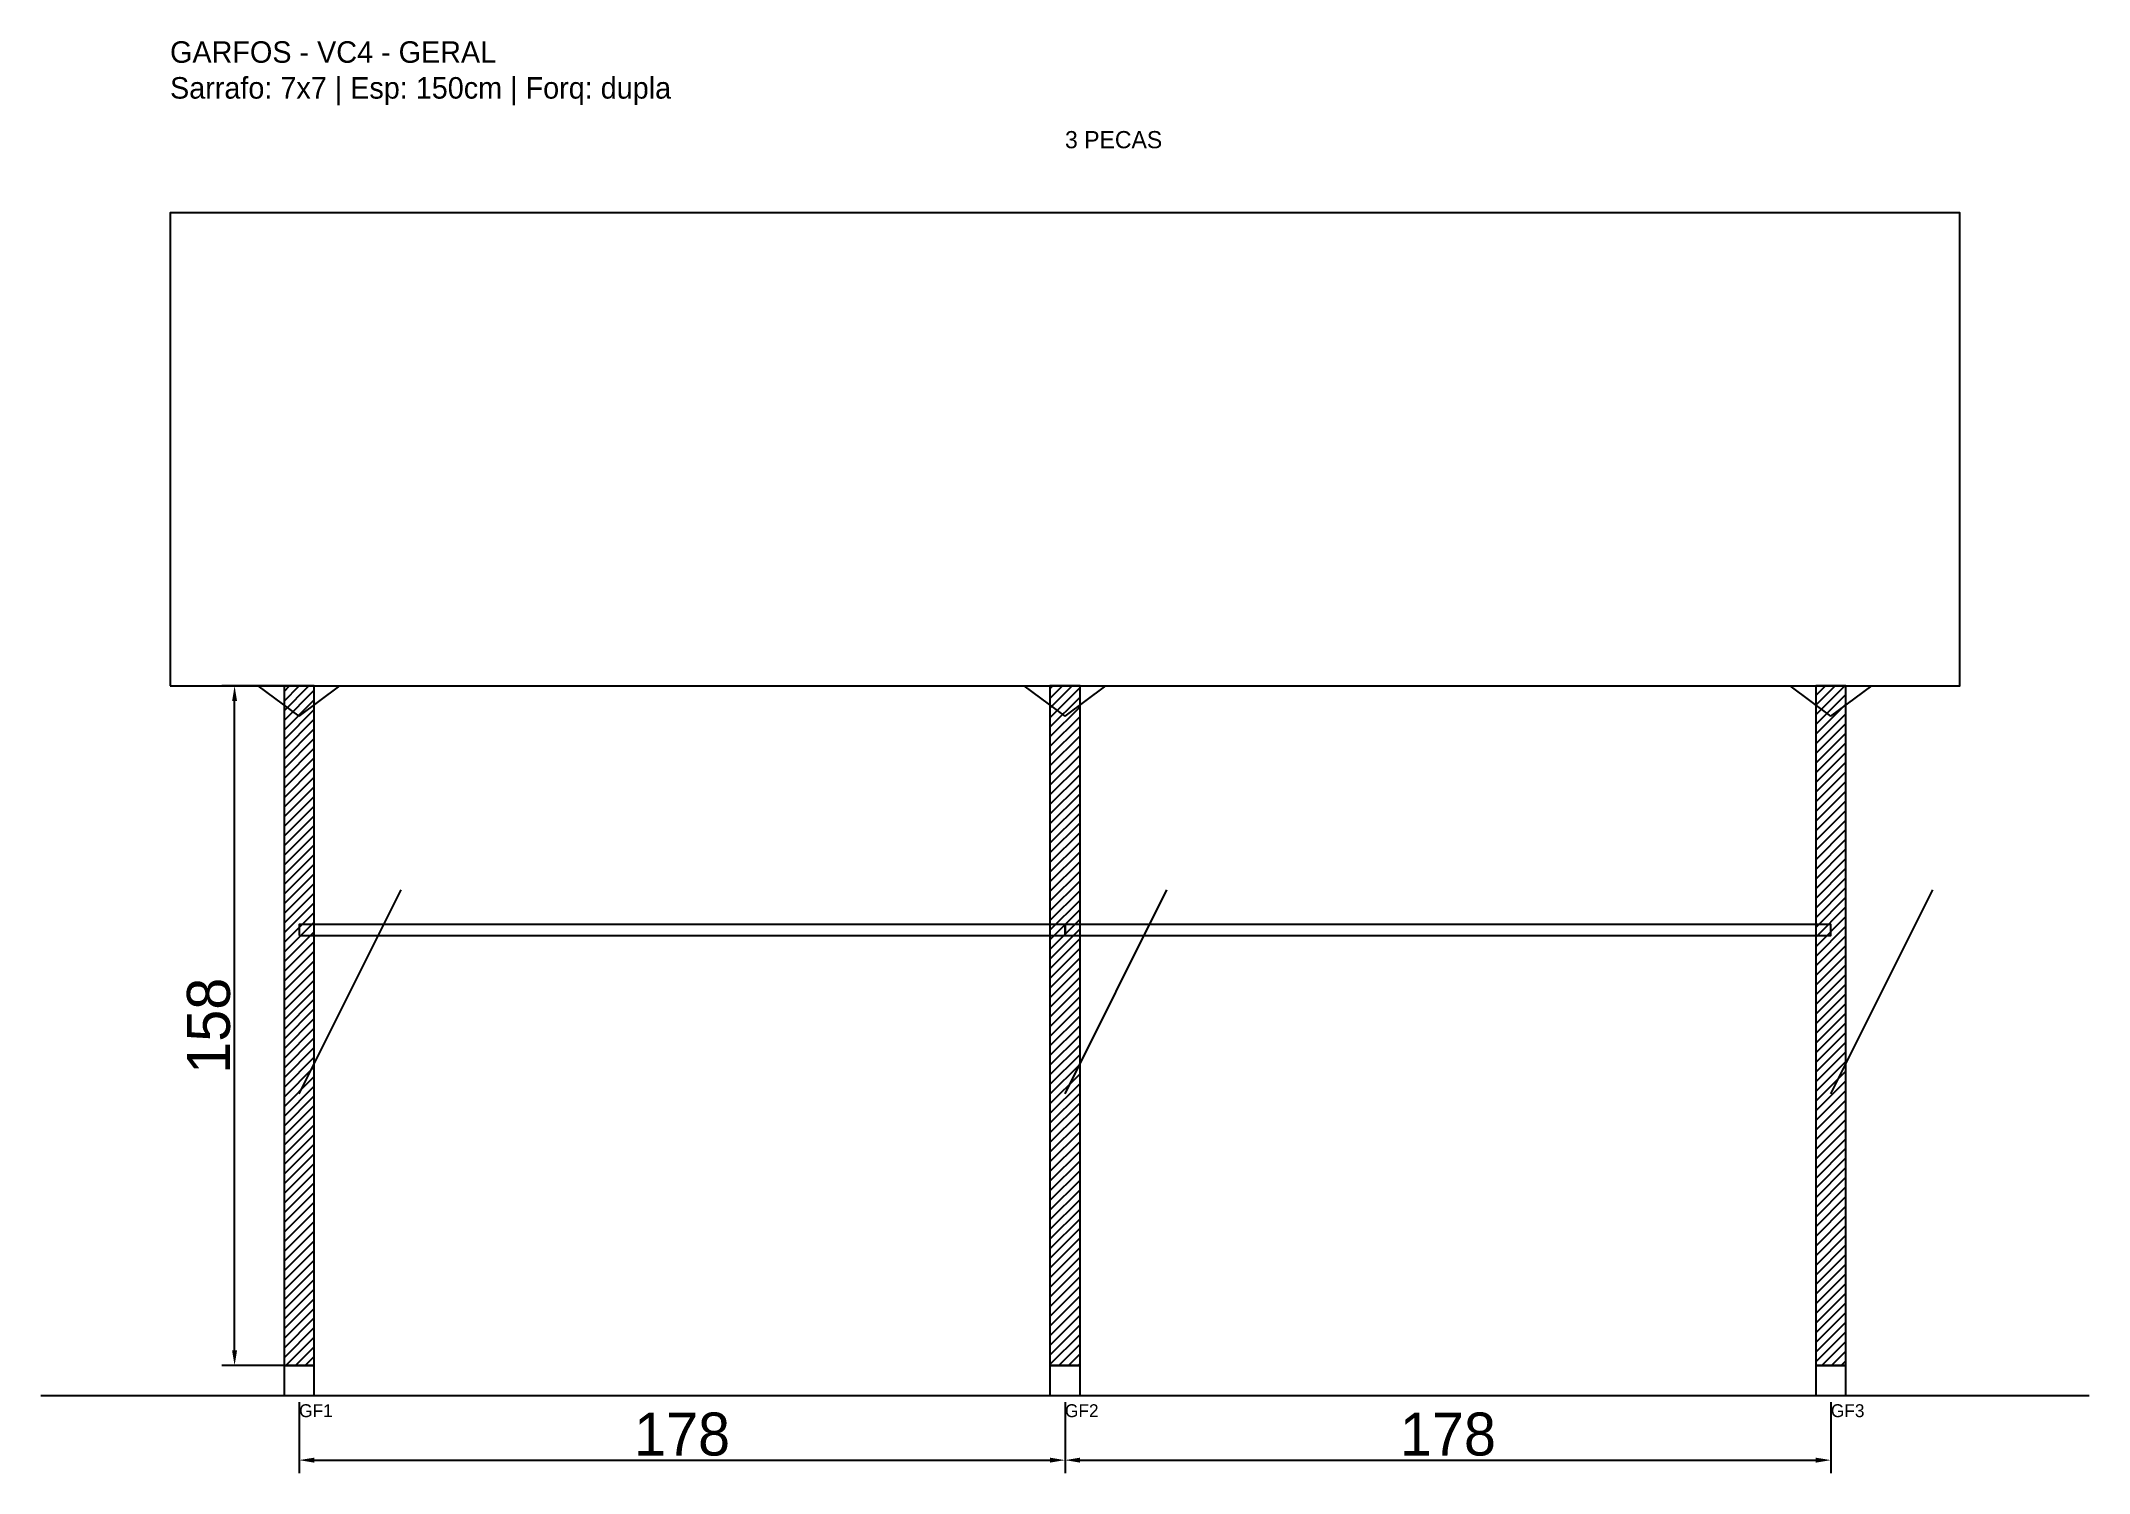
# Model space of a CAD drawing. Header units: metres. Extents: x -30 to 446, y -25 to 308.
import ezdxf

# ---------------------------------------------------------------- set-up
doc = ezdxf.new("R2010")
doc.units = ezdxf.units.M
for name, color, linetype in [('BARRA_ANCORAGEM', 1, 'Continuous'), ('COTA', 241, 'Continuous'), ('GARFOS OK', 3, 'Continuous'), ('NOME DA VIGA', 6, 'Continuous'), ('SARR_7x7', 40, 'Continuous'), ('TIRAS REESCORAMENTO', 252, 'Continuous'), ('VIGAS', 3, 'Continuous')]:
    doc.layers.add(name, color=color, linetype=linetype)
doc.dimstyles.new('EZ DXF', dxfattribs={"dimtxt": 10, "dimasz": 3.5, "dimexe": 3, "dimexo": 1.5, "dimgap": 1, "dimtad": 1, "dimdec": 1, "dimdsep": 46, "dimcen": 2.5, "dimazin": 3, "dimtfac": 1, "dimtmove": 0, "dimatfit": 3})

msp = doc.modelspace()

# ---------------------------------------------------------------- hatches: boundary and pattern name
at = {"layer": 'COTA'}
h = msp.add_hatch(dxfattribs=at)
h.set_pattern_fill('ANSI31', scale=0.5)
h.paths.add_polyline_path([(26.5, 0), (33.5, 0), (33.5, 158), (26.5, 158)])
h = msp.add_hatch(dxfattribs=at)
h.set_pattern_fill('ANSI31', scale=0.5)
h.paths.add_polyline_path([(204.5, 0), (211.5, 0), (211.5, 158), (204.5, 158)])
h = msp.add_hatch(dxfattribs=at)
h.set_pattern_fill('ANSI31', scale=0.5)
h.paths.add_polyline_path([(382.5, 0), (389.5, 0), (389.5, 158), (382.5, 158)])

# ---------------------------------------------------------------- linework, layer by layer
at = {"layer": 'BARRA_ANCORAGEM'}
for p, q in [((30, 63.2), (53.7, 110.6)), ((208, 63.2), (231.7, 110.6)), ((386, 63.2), (409.7, 110.6))]:
    msp.add_line(p, q, dxfattribs=at)
at = {"layer": 'GARFOS OK'}
for p, q in [((30, 151), (20.5, 158)), ((20.5, 158), (39.5, 158)), ((30, 151), (39.5, 158)), ((208, 151), (198.5, 158)), ((198.5, 158), (217.5, 158)), ((208, 151), (217.5, 158)), ((386, 151), (376.5, 158)), ((376.5, 158), (395.5, 158)), ((386, 151), (395.5, 158))]:
    msp.add_line(p, q, dxfattribs=at)
at = {"layer": 'GARFOS OK', "linetype": 'CONTINUOUS'}
msp.add_line((-30, -7), (446, -7), dxfattribs=at)
at = {"layer": 'GARFOS OK'}
for points in [[(26.5, 0), (33.5, 0), (33.5, 158), (26.5, 158), (26.5, 0)], [(204.5, 0), (211.5, 0), (211.5, 158), (204.5, 158), (204.5, 0)], [(382.5, 0), (389.5, 0), (389.5, 158), (382.5, 158), (382.5, 0)]]:
    msp.add_lwpolyline(points, dxfattribs=at)
at = {"layer": 'SARR_7x7'}
for points in [[(26.5, -7), (33.5, -7), (33.5, 0), (26.5, 0), (26.5, -7)], [(204.5, -7), (211.5, -7), (211.5, 0), (204.5, 0), (204.5, -7)], [(382.5, -7), (389.5, -7), (389.5, 0), (382.5, 0), (382.5, -7)]]:
    msp.add_lwpolyline(points, dxfattribs=at)
at = {"layer": 'TIRAS REESCORAMENTO'}
for points in [[(30, 100), (208, 100), (208, 102.5), (30, 102.5), (30, 100)], [(208, 100), (386, 100), (386, 102.5), (208, 102.5), (208, 100)]]:
    msp.add_lwpolyline(points, dxfattribs=at)
at = {"layer": 'VIGAS'}
msp.add_lwpolyline([(0, 158), (416, 158), (416, 268), (0, 268), (0, 158)], dxfattribs=at)

# ---------------------------------------------------------------- texts
at = {"layer": 'NOME DA VIGA'}
for s, height, p in [('3 PECAS', 4, (208, 283)), ('GF1', 3, (30, -12)), ('GF2', 3, (208, -12)), ('GF3', 3, (386, -12))]:
    msp.add_text(s, height=height, dxfattribs=at).set_placement(p)
at = {"layer": 'NOME DA VIGA', "insert": (0, 293), "char_height": 5, "attachment_point": 7}
msp.add_mtext('GARFOS - VC4 - GERAL\\PSarrafo: 7x7 | Esp: 150cm | Forq: dupla', dxfattribs=at)

# ---------------------------------------------------------------- dimensions: what is measured, and where the dimension line sits
at = {"layer": 'COTA'}
msp.add_linear_dim(base=(15, 0), p1=(30, 0), p2=(30, 158), angle=90, dimstyle='EZ DXF', dxfattribs=at).render()
for base, p1, p2 in [((30, -22), (30, -7), (208, -7)), ((208, -22), (208, -7), (386, -7))]:
    msp.add_linear_dim(base=base, p1=p1, p2=p2, dimstyle='EZ DXF', dxfattribs=at).render()

doc.saveas('drawing.dxf')
